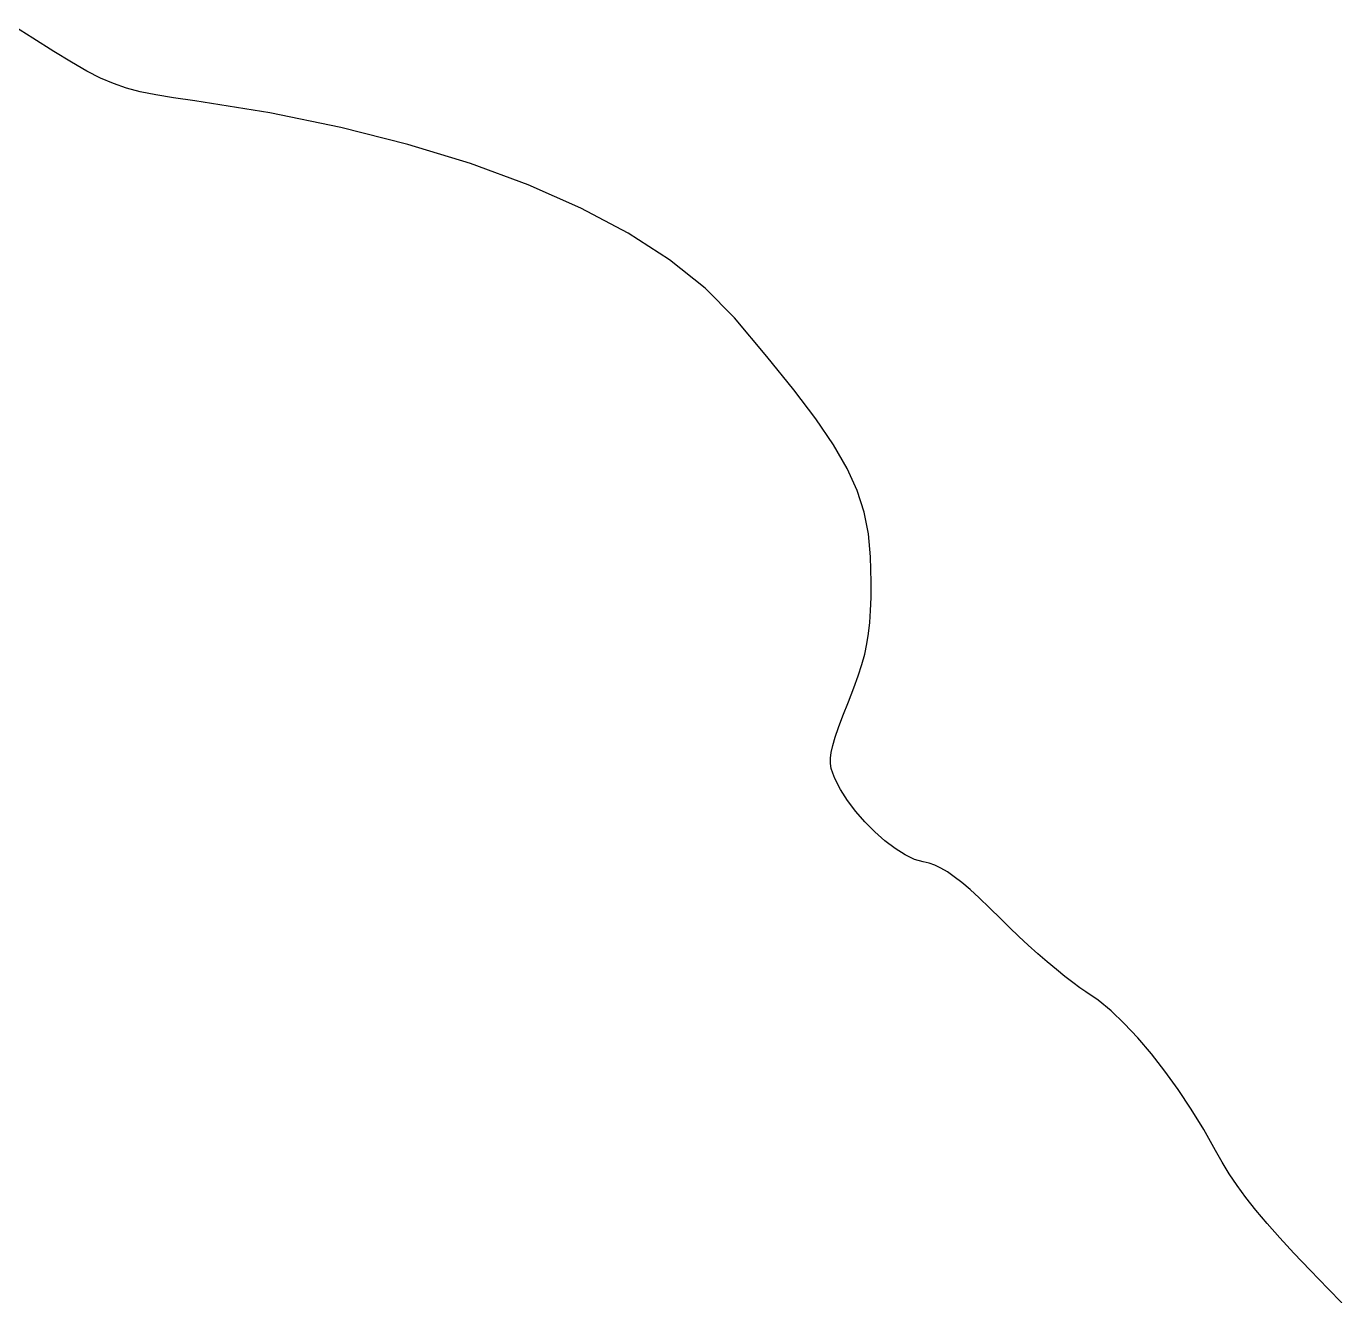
# Model space of a CAD drawing. Header units: millimetres. Extents: x 0 to 1242, y -2208 to 0.
# Drawn here: x 1023.3 to 1211.9, y -1437.8 to -1255.8 of the extents above; entities that cross this region are included whole.
import ezdxf

# ---------------------------------------------------------------- set-up
doc = ezdxf.new("R2010")
doc.units = ezdxf.units.MM
doc.layers.get('0').update_dxf_attribs({"linetype": 'CONTINUOUS'})

msp = doc.modelspace()

# ---------------------------------------------------------------- linework, layer by layer
for p, q in [((1024.281, -1257.497), (1021.56174, -1255.793916)), ((1027.293659, -1259.396231), (1024.281, -1257.497)), ((1029.839392, -1260.951848), (1027.293659, -1259.396231)), ((1032.035733, -1262.209337), (1029.839392, -1260.951848)), ((1034.000216, -1263.214184), (1032.035733, -1262.209337)), ((1035.850375, -1264.011875), (1034.000216, -1263.214184)), ((1037.703744, -1264.647896), (1035.850375, -1264.011875)), ((1039.677857, -1265.167733), (1037.703744, -1264.647896)), ((1041.890248, -1265.616872), (1039.677857, -1265.167733)), ((1044.458451, -1266.040799), (1041.890248, -1265.616872)), ((1047.5, -1266.485), (1044.458451, -1266.040799)), ((1058.239735, -1268.224512), (1047.5, -1266.485)), ((1068.42972, -1270.316536), (1058.239735, -1268.224512)), ((1078.025525, -1272.743204), (1068.42972, -1270.316536)), ((1086.98272, -1275.486648), (1078.025525, -1272.743204)), ((1095.256875, -1278.529), (1086.98272, -1275.486648)), ((1102.80356, -1281.852392), (1095.256875, -1278.529)), ((1109.578345, -1285.438956), (1102.80356, -1281.852392)), ((1115.5368, -1289.270824), (1109.578345, -1285.438956)), ((1120.634495, -1293.330128), (1115.5368, -1289.270824)), ((1124.827, -1297.599), (1120.634495, -1293.330128)), ((1129.47651, -1303.122248), (1124.827, -1297.599)), ((1133.3486, -1307.912704), (1129.47651, -1303.122248)), ((1136.51071, -1312.100736), (1133.3486, -1307.912704)), ((1139.03028, -1315.816712), (1136.51071, -1312.100736)), ((1140.97475, -1319.191), (1139.03028, -1315.816712)), ((1142.41156, -1322.353968), (1140.97475, -1319.191)), ((1143.40815, -1325.435984), (1142.41156, -1322.353968)), ((1144.03196, -1328.567416), (1143.40815, -1325.435984)), ((1144.35043, -1331.878632), (1144.03196, -1328.567416)), ((1144.431, -1335.5), (1144.35043, -1331.878632)), ((1144.406487, -1337.671522), (1144.431, -1335.5)), ((1144.345176, -1339.582416), (1144.406487, -1337.671522)), ((1144.235709, -1341.292274), (1144.345176, -1339.582416)), ((1144.066728, -1342.860688), (1144.235709, -1341.292274)), ((1143.826875, -1344.34725), (1144.066728, -1342.860688)), ((1143.089121, -1347.313186), (1143.504792, -1345.811552)), ((1143.504792, -1345.811552), (1143.826875, -1344.34725)), ((1142.568504, -1348.911744), (1143.089121, -1347.313186)), ((1141.931583, -1350.666818), (1142.568504, -1348.911744)), ((1141.167, -1352.638), (1141.931583, -1350.666818)), ((1140.38304, -1354.639629), (1141.167, -1352.638)), ((1139.75088, -1356.322352), (1140.38304, -1354.639629)), ((1139.2626, -1357.730623), (1139.75088, -1356.322352)), ((1138.686, -1359.901625), (1138.91028, -1358.908896)), ((1138.91028, -1358.908896), (1139.2626, -1357.730623)), ((1138.58184, -1360.753264), (1138.686, -1359.901625)), ((1138.58988, -1361.508267), (1138.58184, -1360.753264)), ((1138.7022, -1362.211088), (1138.58988, -1361.508267)), ((1138.91088, -1362.906181), (1138.7022, -1362.211088)), ((1139.208, -1363.638), (1138.91088, -1362.906181)), ((1140.011275, -1365.205705), (1139.208, -1363.638)), ((1141.02656, -1366.79324), (1140.011275, -1365.205705)), ((1142.213145, -1368.362235), (1141.02656, -1366.79324)), ((1143.53032, -1369.87432), (1142.213145, -1368.362235)), ((1144.937375, -1371.291125), (1143.53032, -1369.87432)), ((1146.3936, -1372.57428), (1144.937375, -1371.291125)), ((1147.858285, -1373.685415), (1146.3936, -1372.57428)), ((1149.29072, -1374.58616), (1147.858285, -1373.685415)), ((1150.650195, -1375.238145), (1149.29072, -1374.58616)), ((1151.896, -1375.603), (1150.650195, -1375.238145)), ((1152.718115, -1375.79496), (1151.896, -1375.603)), ((1153.5546, -1376.08952), (1152.718115, -1375.79496)), ((1154.423965, -1376.5003), (1153.5546, -1376.08952)), ((1155.34472, -1377.04092), (1154.423965, -1376.5003)), ((1156.335375, -1377.725), (1155.34472, -1377.04092)), ((1157.41444, -1378.56616), (1156.335375, -1377.725)), ((1158.600425, -1379.57802), (1157.41444, -1378.56616)), ((1159.91184, -1380.7742), (1158.600425, -1379.57802)), ((1161.367195, -1382.16832), (1159.91184, -1380.7742)), ((1162.985, -1383.774), (1161.367195, -1382.16832)), ((1164.257224, -1385.030224), (1162.985, -1383.774)), ((1165.586592, -1386.297872), (1164.257224, -1385.030224)), ((1166.947448, -1387.555008), (1165.586592, -1386.297872)), ((1168.314136, -1388.779696), (1166.947448, -1387.555008)), ((1169.661, -1389.95), (1168.314136, -1388.779696)), ((1170.962384, -1391.043984), (1169.661, -1389.95)), ((1172.192632, -1392.039712), (1170.962384, -1391.043984)), ((1173.326088, -1392.915248), (1172.192632, -1392.039712)), ((1174.337096, -1393.648656), (1173.326088, -1392.915248)), ((1175.2, -1394.218), (1174.337096, -1393.648656)), ((1176.959783, -1395.434614), (1175.2, -1394.218)), ((1178.800224, -1396.959232), (1176.959783, -1395.434614)), ((1180.699261, -1398.764818), (1178.800224, -1396.959232)), ((1182.634832, -1400.824336), (1180.699261, -1398.764818)), ((1184.584875, -1403.11075), (1182.634832, -1400.824336)), ((1186.527328, -1405.597024), (1184.584875, -1403.11075)), ((1188.440129, -1408.256122), (1186.527328, -1405.597024)), ((1190.301216, -1411.061008), (1188.440129, -1408.256122)), ((1192.088527, -1413.984646), (1190.301216, -1411.061008)), ((1193.78, -1417), (1192.088527, -1413.984646)), ((1194.721167, -1418.676822), (1193.78, -1417)), ((1195.744576, -1420.339016), (1194.721167, -1418.676822)), ((1196.875289, -1422.017374), (1195.744576, -1420.339016)), ((1198.138368, -1423.742688), (1196.875289, -1422.017374)), ((1199.558875, -1425.54575), (1198.138368, -1423.742688)), ((1201.161872, -1427.457352), (1199.558875, -1425.54575)), ((1202.972421, -1429.508286), (1201.161872, -1427.457352)), ((1205.015584, -1431.729344), (1202.972421, -1429.508286)), ((1207.316423, -1434.151318), (1205.015584, -1431.729344)), ((1209.9, -1436.805), (1207.316423, -1434.151318)), ((1211.855965, -1438.806729), (1209.9, -1436.805))]:
    msp.add_line(p, q)

doc.saveas('drawing.dxf')
